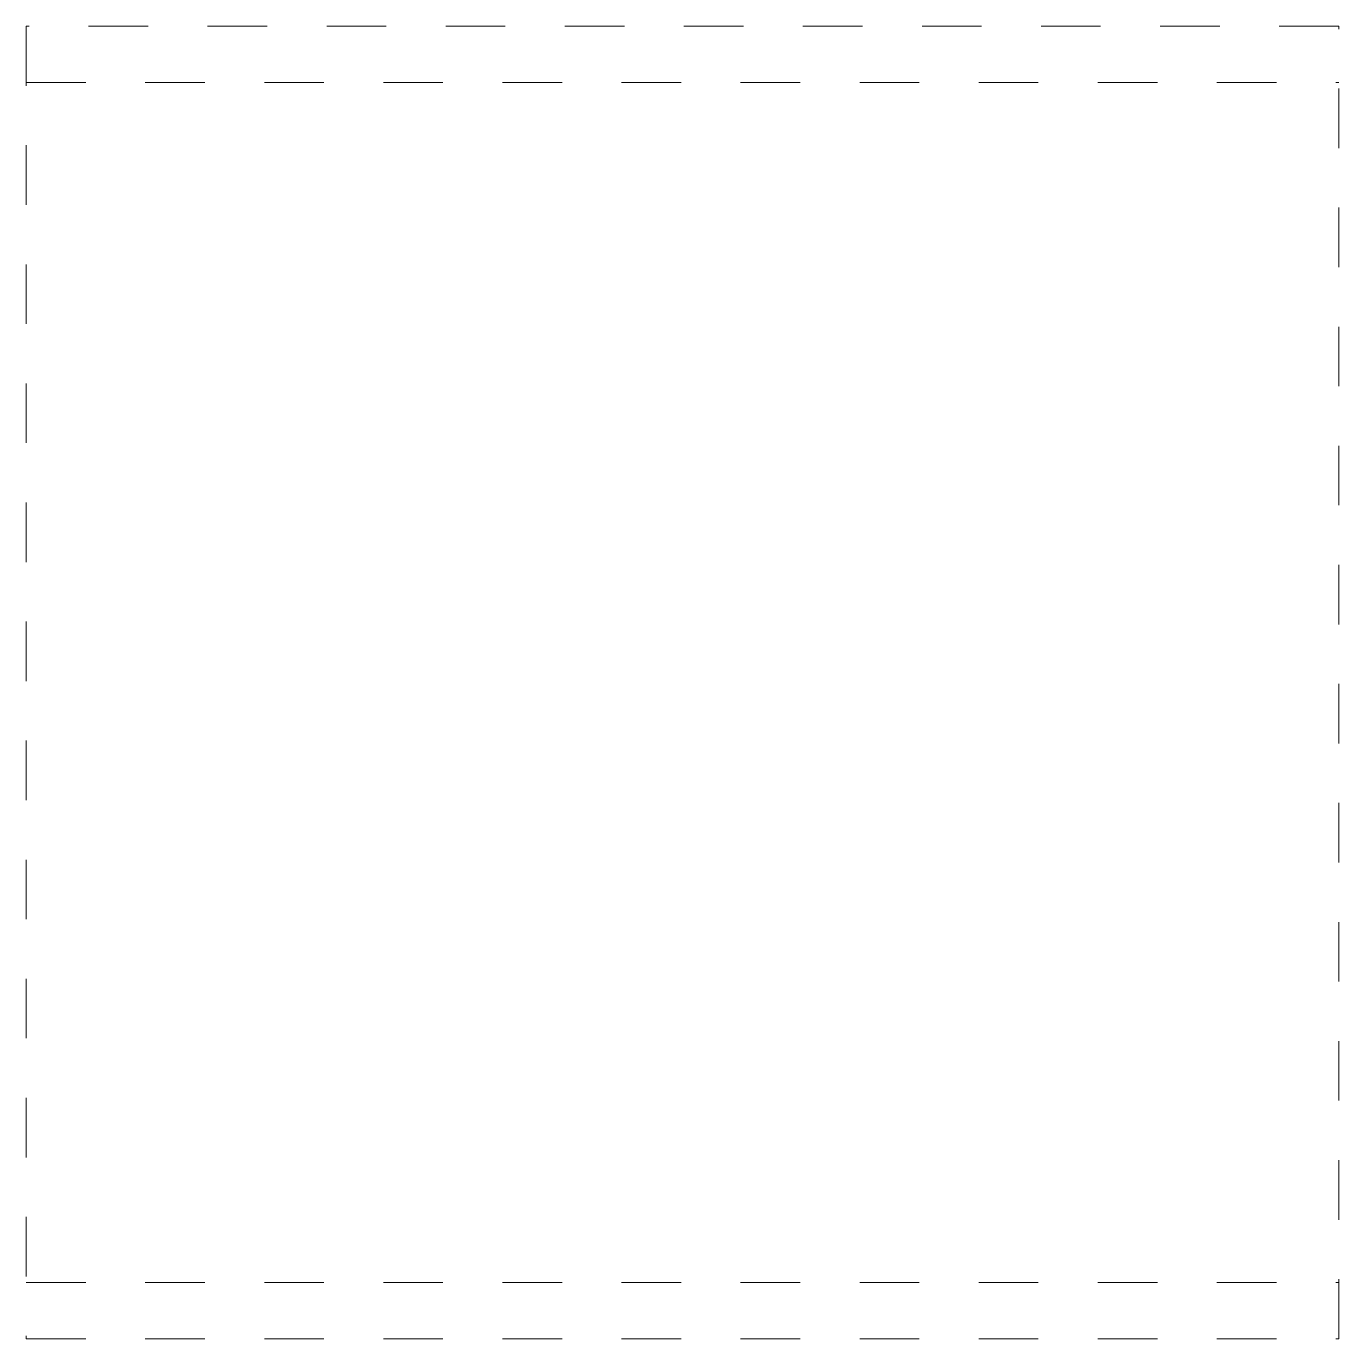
# Model space of a CAD drawing. Header units: metres. Extents: x 0 to 70, y -70 to 0.
import ezdxf

# ---------------------------------------------------------------- set-up
doc = ezdxf.new("R2010")
doc.units = ezdxf.units.M
doc.linetypes.add('Dash', pattern=[6.35, 3.175, -3.175])
doc.layers.add('A-DETL-GENF-HDLN', color=1, linetype='Dash', lineweight=18)

# ---------------------------------------------------------------- blocks, each defined once
blk = doc.blocks.new('28 echthoekig_en_vierkant_Buis_profiel - Ht_70-2424019-00_0 Basismaterialen')
at = {"layer": 'A-DETL-GENF-HDLN'}
for p, q in [((0, 0), (0, -70)), ((70, 0), (0, 0)), ((70, -70), (70, 0)), ((0, -3), (70, -3)), ((0, -67), (70, -67)), ((0, -70), (70, -70))]:
    blk.add_line(p, q, dxfattribs=at)

msp = doc.modelspace()

# ---------------------------------------------------------------- block references
msp.add_blockref('28 echthoekig_en_vierkant_Buis_profiel - Ht_70-2424019-00_0 Basismaterialen', (0, 0))

doc.saveas('drawing.dxf')
